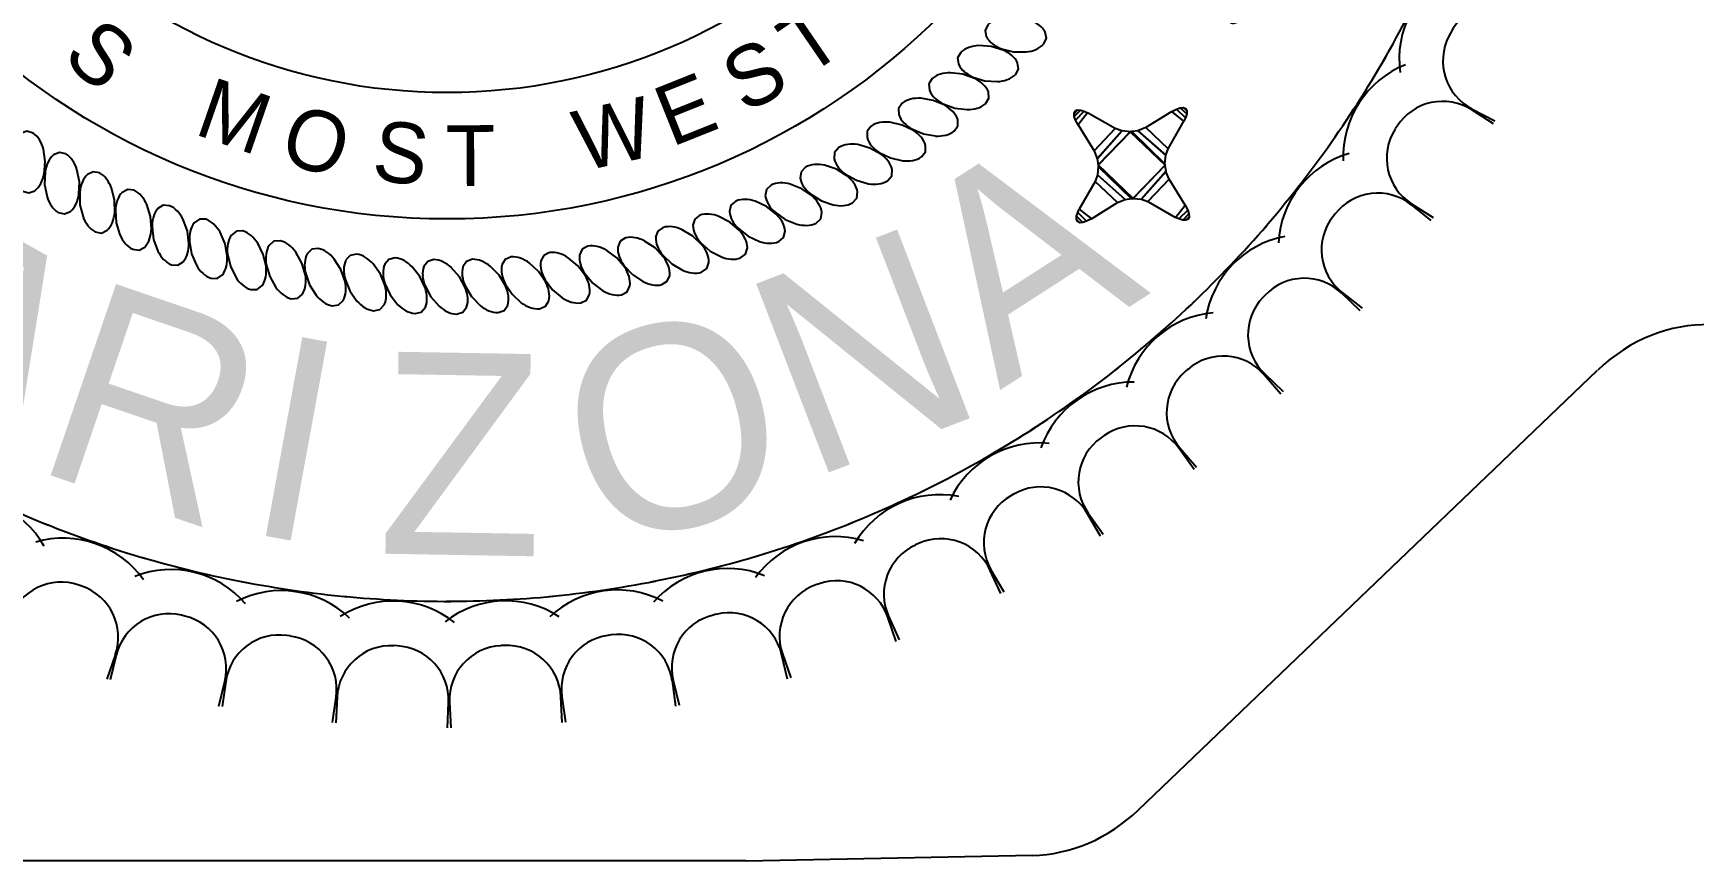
# Model space of a CAD drawing. Extents: x 715005 to 715902, y 929121 to 929716.
# Drawn here: x 715282.1 to 715339.1, y 929585.8 to 929614.3 of the extents above; entities that cross this region are included whole.
import ezdxf

# ---------------------------------------------------------------- set-up
doc = ezdxf.new("R2010")
doc.units = 0
for name, color, linetype in [('2', 7, 'Continuous'), ('6', 7, 'Continuous'), ('Default', 7, 'Continuous')]:
    doc.layers.add(name, color=color, linetype=linetype)

# ---------------------------------------------------------------- blocks, each defined once
blk = doc.blocks.new('M')
at = {"layer": 'Default'}
for points in [[(2.352, 0.857), (12.511, 9.122)], [(-6.334, -0.102), (0, 0)]]:
    blk.add_lwpolyline(points, dxfattribs=at)
for centre, start, end in [((14.925, 6.155), 48.9662, 129.1291), ((-0.062, 3.824), 270.927, 309.1291)]:
    blk.add_arc(centre, 3.825, start, end, dxfattribs=at)
blk = doc.blocks.new('STAR')
at = {"layer": 'Default'}
for points in [[(-0.75, 1.94), (-0.297, 2.024), (-0.391, 2.155), (-0.744, 2.046)], [(-0.75, 1.941), (-0.297, 2.024), (0.164, 1.243), (-0.716, 0.994)], [(-0.744, 2.046), (-0.391, 2.155), (-0.47, 2.24), (-0.722, 2.166)], [(-0.722, 2.166), (-0.47, 2.24), (-0.546, 2.288), (-0.683, 2.249)], [(-0.683, 2.249), (-0.546, 2.288), (-0.619, 2.291), (-0.619, 2.291)], [(-0.743, 0.79), (0.323, 1.054), (0.479, 0.942), (-0.841, 0.555)], [(-0.716, 0.994), (0.164, 1.243), (0.327, 1.051), (-0.743, 0.79)], [(-0.712, -0.7), (-0.977, 0.366), (-0.864, 0.522), (-0.477, -0.799)], [(-0.847, 0.551), (0.479, 0.941), (0.512, 0.917), (-0.862, 0.518)], [(-0.862, 0.518), (0.512, 0.917), (0.899, -0.399), (-0.481, -0.796)], [(0.747, 0.821), (1.012, -0.245), (0.899, -0.402), (0.512, 0.919)], [(0.951, 0.794), (1.2, -0.086), (1.008, -0.249), (0.747, 0.821)], [(1.898, 0.827), (1.981, 0.375), (1.2, -0.086), (0.951, 0.794)], [(1.897, 0.827), (1.981, 0.375), (2.113, 0.468), (2.004, 0.822)], [(2.004, 0.822), (2.113, 0.468), (2.197, 0.548), (2.123, 0.8)], [(2.123, 0.8), (2.197, 0.548), (2.245, 0.624), (2.206, 0.76)], [(2.206, 0.76), (2.245, 0.624), (2.249, 0.696), (2.249, 0.696)], [(-1.863, -0.707), (-1.946, -0.254), (-1.165, 0.207), (-0.916, -0.673)], [(-0.916, -0.673), (-1.165, 0.207), (-0.973, 0.369), (-0.712, -0.7)], [(-2.088, -0.68), (-2.163, -0.427), (-2.21, -0.503), (-2.172, -0.64)], [(-1.969, -0.702), (-2.078, -0.348), (-2.163, -0.427), (-2.088, -0.68)], [(-1.862, -0.707), (-1.946, -0.254), (-2.078, -0.348), (-1.969, -0.702)], [(-0.481, -0.796), (0.899, -0.399), (0.872, -0.439), (-0.447, -0.826)], [(0.778, -0.669), (-0.288, -0.934), (-0.444, -0.821), (0.876, -0.434)], [(-2.172, -0.64), (-2.21, -0.503), (-2.214, -0.576), (-2.214, -0.576)], [(0.751, -0.873), (-0.129, -1.122), (-0.292, -0.931), (0.778, -0.669)], [(0.785, -1.82), (0.332, -1.903), (-0.129, -1.122), (0.751, -0.873)], [(0.785, -1.819), (0.332, -1.904), (0.425, -2.035), (0.779, -1.926)], [(0.779, -1.926), (0.425, -2.035), (0.505, -2.12), (0.757, -2.045)], [(0.757, -2.045), (0.505, -2.12), (0.581, -2.168), (0.718, -2.129)], [(0.718, -2.129), (0.581, -2.168), (0.654, -2.171), (0.654, -2.171)]]:
    blk.add_lwpolyline(points, close=True, dxfattribs=at)
blk = doc.blocks.new('ROPE')
at = {"layer": '65'}
for p, q in [((40.648, 11.457), (40.623, 11.27)), ((40.623, 11.27), (40.714, 11.104))]:
    blk.add_line(p, q, dxfattribs=at)
for points in [[(41.799, 11.973), (41.429, 11.947), (41.075, 11.837)], [(42.4, 11.419), (42.425, 11.607), (42.334, 11.773)], [(41.249, 10.904), (41.62, 10.93), (41.974, 11.039)]]:
    blk.add_lwpolyline(points, dxfattribs=at)
for centre, radius, start, end in [((41.502, 10.867), 1.06, 113.7505, 130.0326), ((41.752, 10.914), 1.06, 71.1514, 87.4334), ((41.879, 11.287), 0.666, 46.8667, 71.1514), ((41.248, 11.169), 0.666, 130.0326, 154.3173), ((41.8, 11.707), 0.666, 310.0326, 334.3173), ((41.17, 11.59), 0.666, 226.8667, 251.1514), ((41.297, 11.962), 1.06, 251.1514, 267.4334), ((41.547, 12.009), 1.06, 293.7505, 310.0326)]:
    blk.add_arc(centre, radius, start, end, dxfattribs=at)
blk = doc.blocks.new('U')
at = {"layer": '65'}
for p, q in [((56.567, 22.463), (55.809, 22.463)), ((54.202, 20.856), (54.202, 20.757)), ((55.809, 19.15), (56.567, 19.15))]:
    blk.add_line(p, q, dxfattribs=at)
for centre, radius, start, end in [((18.665, 20.791), 34.182, 357.3269, 2.6731), ((55.803, 20.818), 2.925, 144.3731, 215.2079), ((55.809, 20.856), 1.606, 90, 180), ((55.809, 20.757), 1.606, 180, 270)]:
    blk.add_arc(centre, radius, start, end, dxfattribs=at)
blk = doc.blocks.new('OLDSEAL')
at = {"layer": 'Default'}
for radius in [20.75, 17]:
    blk.add_circle((35.829, 35.867), radius, dxfattribs=at)
at = {"layer": 'Default', "yscale": -0.9999999999999999}
for p, rotation in [((60.265, 22.877), 165.8850069519589), ((56.136, 16.654), 152.26403440129732)]:
    blk.add_blockref('STAR', p, dxfattribs=dict(at, rotation=rotation))
at = {"layer": 'Default'}
for name, p, rotation in [('U', (7.878, 26.932), -27.272727272727494), ('ROPE', (9.683, 22.545), -17.999999999999655), ('ROPE', (9.021, 23.931), -20.999999999999623), ('ROPE', (8.434, 25.351), -23.999999999998366), ('U', (7.155, 29.629), -32.727272727272926), ('ROPE', (7.921, 26.799), -26.99999999999971), ('ROPE', (7.484, 28.272), -29.999999999999723), ('ROPE', (18.581, 59.607), -99.00000000000011), ('ROPE', (7.126, 29.766), -32.999999999999744), ('U', (6.692, 32.383), -38.18181818181836), ('ROPE', (17.362, 58.672), -96.0000000000001), ('ROPE', (6.846, 31.276), -35.99999999999976), ('ROPE', (16.194, 57.674), -93.00000000000009), ('ROPE', (6.645, 32.8), -38.99999999999977), ('ROPE', (15.079, 56.617), -90.00000000000006), ('ROPE', (6.525, 34.331), -41.999999999999794), ('ROPE', (14.022, 55.503), -87.00000000000004), ('ROPE', (6.484, 35.867), -44.99999999999981), ('ROPE', (13.024, 54.334), -84.00000000000003), ('ROPE', (12.089, 53.115), -81.00000000000001), ('ROPE', (6.645, 38.934), -50.999999999999844), ('ROPE', (6.525, 37.403), -47.99999999999983), ('U', (6.493, 35.169), -43.6363636363638), ('ROPE', (11.219, 51.849), -78), ('ROPE', (10.416, 50.539), -74.99999999999997), ('ROPE', (7.126, 41.968), -56.99999999999988), ('ROPE', (6.846, 40.457), -53.99999999999986), ('ROPE', (9.683, 49.189), -71.99999999999996), ('ROPE', (9.021, 47.803), -68.99999999999994), ('ROPE', (8.434, 46.383), -65.99999999999993), ('ROPE', (7.921, 44.935), -62.99999999999991), ('ROPE', (7.484, 43.462), -59.99999999999989), ('U', (6.559, 37.96), -49.09090909090923), ('U', (6.891, 40.733), -54.54545454545466), ('U', (7.484, 43.462), -60.0000000000001), ('U', (8.335, 46.122), -65.45454545454554), ('U', (25.574, 63.362), -114.54545454545445), ('U', (23.007, 62.262), -109.09090909090901), ('U', (9.434, 48.689), -70.90909090909096), ('U', (20.556, 60.924), -103.63636363636357), ('U', (10.772, 51.14), -76.3636363636364), ('U', (18.244, 59.359), -98.18181818181814), ('U', (12.338, 53.453), -81.81818181818184), ('U', (16.09, 57.581), -92.7272727272727), ('U', (14.116, 55.606), -87.27272727272727)]:
    blk.add_blockref(name, p, dxfattribs=dict(at, rotation=rotation))
for s, height, rotation, p in [('T', 1.8, 34.4232, (46.502, 19.31)), ('S', 1.8, 317.2809, (24.359, 19.89)), ('S', 1.8, 28.1959, (44.659, 18.229)), ('M', 1.8, 340.8468, (28.279, 17.649)), ('E', 1.8, 21.7748, (42.488, 17.241)), ('W', 1.8, 12.513, (39.836, 16.522)), ('O', 1.8, 342.0414, (30.782, 16.864)), ('S', 1.8, 352.9017, (33.555, 16.288)), ('T', 1.8, 0.312, (35.792, 16.095)), ('A', 6, 32.7661, (52.232, 10.029)), ('N', 6, 21.0459, (46.545, 7.357)), ('A', 6, 330.5931, (18.295, 10.332)), ('R', 6, 341.1343, (23.439, 7.72)), ('O', 6, 15.135, (40.289, 5.265)), ('I', 6, 349.6115, (29.72, 5.842)), ('Z', 6, 359.0157, (33.743, 5.185))]:
    blk.add_text(s, height=height, rotation=rotation, dxfattribs=at).set_placement(p)

msp = doc.modelspace()

# ---------------------------------------------------------------- linework, layer by layer
at = {"layer": '6'}
msp.add_lwpolyline([(715306.533, 929585.848), (715269.004, 929585.848)], dxfattribs=at)

# ---------------------------------------------------------------- block references
at = {"layer": '2', "xscale": 1.1565412735748033, "yscale": 1.1565412735748033}
msp.add_blockref('OLDSEAL', (715254.834, 929590.395), dxfattribs=at)
at = {"layer": '6', "xscale": 1.5515468474409448, "yscale": 1.825349232283465}
msp.add_blockref('M', (715316.361, 929586.035), dxfattribs=at)

doc.saveas('drawing.dxf')
